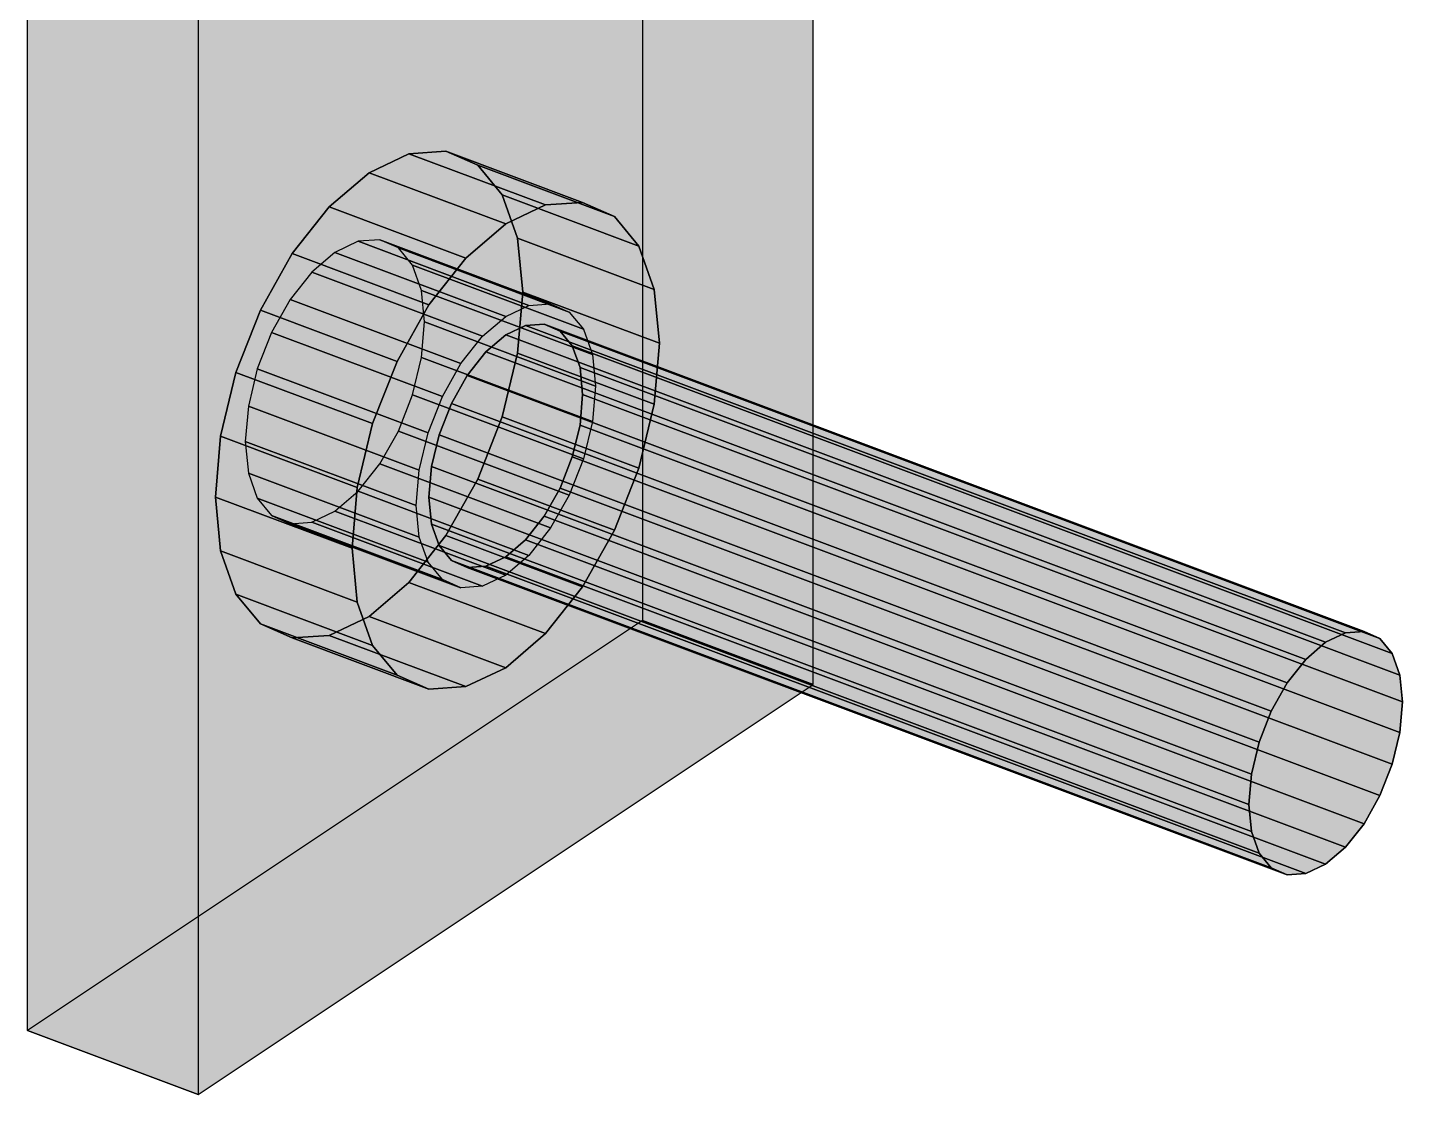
# Model space of a CAD drawing. Header units: millimetres. Extents: x 50 to 612415, y 2 to 4150.
# Drawn here: x 494171.45 to 494213.19, y 2850.62 to 2883.01 of the extents above; entities that cross this region are included whole.
import ezdxf

# ---------------------------------------------------------------- set-up
doc = ezdxf.new("R2010")
doc.units = ezdxf.units.MM
doc.layers.add('HATCH', color=8, linetype='Continuous', lineweight=9)
doc.layers.add('OUTLINE', color=7, linetype='Continuous', lineweight=25)

msp = doc.modelspace()

# ---------------------------------------------------------------- hatches: boundary and pattern name
at = {"layer": 'HATCH', "true_color": 0xaaafb2}
for points in [[(494183.139, 2901.044), (494190.114, 2926.742), (494190.114, 2865.003)], [(494195.298, 2863.059), (494195.298, 2924.797), (494188.323, 2899.1)], [(494178.152, 2900.701), (494171.449, 2852.56), (494171.449, 2914.298)], [(494176.634, 2912.354), (494176.634, 2850.616), (494183.337, 2898.757)], [(494178.152, 2900.701), (494178.059, 2899.623), (494171.449, 2852.56)], [(494182.706, 2899.942), (494183.139, 2901.044), (494190.114, 2865.003)], [(494182.142, 2898.942), (494182.706, 2899.942), (494190.114, 2865.003)], [(494171.449, 2852.56), (494178.059, 2899.623), (494178.152, 2898.668)], [(494195.298, 2863.059), (494188.323, 2899.1), (494187.891, 2897.998)], [(494178.059, 2870.437), (494171.449, 2852.56), (494178.152, 2898.668)], [(494176.634, 2850.616), (494183.244, 2897.678), (494183.337, 2898.757)], [(494178.152, 2871.516), (494178.059, 2870.437), (494178.152, 2898.668)], [(494183.41, 2875.022), (494183.139, 2875.788), (494178.152, 2898.668)], [(494183.139, 2875.788), (494182.706, 2876.313), (494178.152, 2898.668)], [(494182.706, 2876.313), (494182.142, 2876.562), (494178.152, 2898.668)], [(494182.142, 2876.562), (494181.486, 2876.517), (494178.152, 2898.668)], [(494181.486, 2876.517), (494180.781, 2876.181), (494178.152, 2898.668)], [(494180.781, 2876.181), (494180.077, 2875.577), (494178.152, 2898.668)], [(494180.077, 2875.577), (494179.42, 2874.747), (494178.152, 2898.668)], [(494179.42, 2874.747), (494178.857, 2873.747), (494178.152, 2898.668)], [(494178.424, 2872.645), (494178.152, 2871.516), (494178.152, 2898.668)], [(494178.857, 2873.747), (494178.424, 2872.645), (494178.152, 2898.668)], [(494183.41, 2875.022), (494178.152, 2898.668), (494178.424, 2897.901)], [(494181.486, 2898.112), (494182.142, 2898.942), (494190.114, 2865.003)], [(494183.41, 2875.022), (494178.424, 2897.901), (494178.857, 2897.376)], [(494180.781, 2897.509), (494181.486, 2898.112), (494190.114, 2865.003)], [(494195.298, 2863.059), (494187.891, 2897.998), (494187.327, 2896.998)], [(494183.337, 2896.723), (494183.244, 2897.678), (494176.634, 2850.616)], [(494183.41, 2875.022), (494178.857, 2897.376), (494190.114, 2865.003)], [(494178.857, 2897.376), (494179.42, 2897.128), (494190.114, 2865.003)], [(494180.077, 2897.173), (494180.781, 2897.509), (494190.114, 2865.003)], [(494179.42, 2897.128), (494180.077, 2897.173), (494190.114, 2865.003)], [(494195.298, 2863.059), (494187.327, 2896.998), (494186.67, 2896.168)], [(494183.337, 2896.723), (494176.634, 2850.616), (494183.244, 2868.493)], [(494183.337, 2896.723), (494183.244, 2868.493), (494183.337, 2869.572)], [(494183.337, 2896.723), (494188.323, 2873.844), (494188.595, 2873.077)], [(494183.337, 2896.723), (494187.891, 2874.369), (494188.323, 2873.844)], [(494183.337, 2896.723), (494187.327, 2874.618), (494187.891, 2874.369)], [(494183.337, 2896.723), (494186.67, 2874.572), (494187.327, 2874.618)], [(494183.337, 2896.723), (494185.966, 2874.237), (494186.67, 2874.572)], [(494183.337, 2896.723), (494185.261, 2873.633), (494185.966, 2874.237)], [(494183.337, 2896.723), (494184.605, 2872.803), (494185.261, 2873.633)], [(494183.337, 2896.723), (494184.041, 2871.803), (494184.605, 2872.803)], [(494183.337, 2896.723), (494183.337, 2869.572), (494183.609, 2870.701)], [(494183.337, 2896.723), (494183.609, 2870.701), (494184.041, 2871.803)], [(494183.609, 2895.957), (494183.337, 2896.723), (494188.595, 2873.077)], [(494195.298, 2863.059), (494186.67, 2896.168), (494185.966, 2895.564)], [(494184.041, 2895.432), (494183.609, 2895.957), (494188.595, 2873.077)], [(494195.298, 2863.059), (494184.041, 2895.432), (494188.595, 2873.077)], [(494195.298, 2863.059), (494184.605, 2895.183), (494184.041, 2895.432)], [(494195.298, 2863.059), (494185.966, 2895.564), (494185.261, 2895.229)], [(494195.298, 2863.059), (494185.261, 2895.229), (494184.605, 2895.183)], [(494181.818, 2878.598), (494183.026, 2879.174), (494185.859, 2871.19)], [(494183.026, 2879.174), (494184.151, 2879.251), (494185.859, 2871.19)], [(494184.151, 2879.251), (494185.118, 2878.825), (494185.859, 2871.19)], [(494180.61, 2877.564), (494181.818, 2878.598), (494185.859, 2871.19)], [(494185.118, 2878.825), (494185.859, 2877.925), (494185.859, 2871.19)], [(494185.859, 2877.925), (494186.325, 2876.611), (494185.859, 2871.19)], [(494179.485, 2876.141), (494180.61, 2877.564), (494185.859, 2871.19)], [(494190.007, 2869.634), (494187.174, 2877.619), (494185.966, 2877.043)], [(494190.007, 2869.634), (494188.299, 2877.696), (494187.174, 2877.619)], [(494190.007, 2869.634), (494189.265, 2877.27), (494188.299, 2877.696)], [(494190.007, 2869.634), (494185.966, 2877.043), (494184.758, 2876.008)], [(494190.007, 2869.634), (494190.007, 2876.369), (494189.265, 2877.27)], [(494186.325, 2876.611), (494186.484, 2874.974), (494185.859, 2871.19)], [(494178.519, 2874.426), (494179.485, 2876.141), (494185.859, 2871.19)], [(494190.007, 2869.634), (494190.473, 2875.056), (494190.007, 2876.369)], [(494190.007, 2869.634), (494184.758, 2876.008), (494183.633, 2874.585)], [(494183.503, 2874.067), (494183.41, 2875.022), (494190.114, 2865.003)], [(494186.484, 2874.974), (494186.325, 2873.125), (494185.859, 2871.19)], [(494190.007, 2869.634), (494190.632, 2873.419), (494190.473, 2875.056)], [(494177.777, 2872.537), (494178.519, 2874.426), (494185.859, 2871.19)], [(494190.007, 2869.634), (494183.633, 2874.585), (494182.666, 2872.871)], [(494183.41, 2872.988), (494183.503, 2874.067), (494190.114, 2865.003)], [(494186.57, 2873.963), (494187.132, 2874.002), (494187.986, 2869.971)], [(494187.132, 2874.002), (494187.616, 2873.789), (494187.986, 2869.971)], [(494185.362, 2873.158), (494185.966, 2873.675), (494187.986, 2869.971)], [(494185.966, 2873.675), (494186.57, 2873.963), (494187.986, 2869.971)], [(494187.616, 2873.789), (494187.986, 2873.339), (494187.986, 2869.971)], [(494184.799, 2872.446), (494185.362, 2873.158), (494187.986, 2869.971)], [(494187.986, 2873.339), (494188.22, 2872.682), (494187.986, 2869.971)], [(494190.007, 2869.634), (494190.473, 2871.569), (494190.632, 2873.419)], [(494190.007, 2869.634), (494182.666, 2872.871), (494181.925, 2870.981)], [(494183.139, 2871.859), (494183.41, 2872.988), (494190.114, 2865.003)], [(494195.298, 2863.059), (494188.595, 2873.077), (494188.688, 2872.122)], [(494177.311, 2870.602), (494177.777, 2872.537), (494185.859, 2871.19)], [(494184.316, 2871.589), (494184.799, 2872.446), (494187.986, 2869.971)], [(494188.22, 2872.682), (494188.299, 2871.863), (494187.986, 2869.971)], [(494195.298, 2863.059), (494188.688, 2872.122), (494188.595, 2871.044)], [(494182.706, 2870.757), (494183.139, 2871.859), (494190.114, 2865.003)], [(494183.945, 2870.645), (494184.316, 2871.589), (494187.986, 2869.971)], [(494188.299, 2871.863), (494188.22, 2870.939), (494187.986, 2869.971)], [(494177.311, 2867.115), (494177.152, 2868.752), (494185.859, 2871.19)], [(494177.152, 2868.752), (494177.311, 2870.602), (494185.859, 2871.19)], [(494177.777, 2865.802), (494177.311, 2867.115), (494185.859, 2871.19)], [(494178.519, 2864.901), (494177.777, 2865.802), (494185.859, 2871.19)], [(494179.485, 2864.475), (494178.519, 2864.901), (494185.859, 2871.19)], [(494180.61, 2864.552), (494179.485, 2864.475), (494185.859, 2871.19)], [(494181.818, 2865.128), (494180.61, 2864.552), (494185.859, 2871.19)], [(494183.026, 2866.163), (494181.818, 2865.128), (494185.859, 2871.19)], [(494184.151, 2867.586), (494183.026, 2866.163), (494185.859, 2871.19)], [(494185.118, 2869.3), (494184.151, 2867.586), (494185.859, 2871.19)], [(494190.007, 2869.634), (494181.925, 2870.981), (494181.459, 2869.046)], [(494182.142, 2869.757), (494182.706, 2870.757), (494190.114, 2865.003)], [(494183.712, 2869.677), (494183.945, 2870.645), (494187.986, 2869.971)], [(494195.298, 2863.059), (494188.595, 2871.044), (494188.323, 2869.915)], [(494171.449, 2852.56), (494178.059, 2870.437), (494178.152, 2869.482)], [(494183.712, 2867.934), (494183.633, 2868.752), (494187.986, 2869.971)], [(494183.633, 2868.752), (494183.712, 2869.677), (494187.986, 2869.971)], [(494183.945, 2867.277), (494183.712, 2867.934), (494187.986, 2869.971)], [(494184.316, 2866.827), (494183.945, 2867.277), (494187.986, 2869.971)], [(494184.799, 2866.614), (494184.316, 2866.827), (494187.986, 2869.971)], [(494185.362, 2866.652), (494184.799, 2866.614), (494187.986, 2869.971)], [(494185.966, 2866.94), (494185.362, 2866.652), (494187.986, 2869.971)], [(494186.57, 2867.458), (494185.966, 2866.94), (494187.986, 2869.971)], [(494187.132, 2868.169), (494186.57, 2867.458), (494187.986, 2869.971)], [(494187.616, 2869.026), (494187.132, 2868.169), (494187.986, 2869.971)], [(494195.298, 2863.059), (494188.323, 2869.915), (494187.891, 2868.813)], [(494171.449, 2852.56), (494178.152, 2869.482), (494178.424, 2868.716)], [(494190.007, 2869.634), (494181.3, 2867.197), (494181.459, 2865.56)], [(494190.007, 2869.634), (494181.459, 2869.046), (494181.3, 2867.197)], [(494190.007, 2869.634), (494181.459, 2865.56), (494181.925, 2864.246)], [(494181.486, 2868.927), (494182.142, 2869.757), (494190.114, 2865.003)], [(494190.007, 2869.634), (494181.925, 2864.246), (494182.666, 2863.346)], [(494190.007, 2869.634), (494182.666, 2863.346), (494183.633, 2862.92)], [(494190.007, 2869.634), (494183.633, 2862.92), (494184.758, 2862.997)], [(494190.007, 2869.634), (494184.758, 2862.997), (494185.966, 2863.573)], [(494190.007, 2869.634), (494185.966, 2863.573), (494187.174, 2864.607)], [(494190.007, 2869.634), (494187.174, 2864.607), (494188.299, 2866.03)], [(494190.007, 2869.634), (494188.299, 2866.03), (494189.265, 2867.745)], [(494171.449, 2852.56), (494178.424, 2868.716), (494178.857, 2868.191)], [(494180.781, 2868.323), (494181.486, 2868.927), (494190.114, 2865.003)], [(494195.298, 2863.059), (494187.891, 2868.813), (494187.327, 2867.813)], [(494171.449, 2852.56), (494178.857, 2868.191), (494179.42, 2867.942)], [(494183.337, 2867.538), (494183.244, 2868.493), (494176.634, 2850.616)], [(494180.077, 2867.987), (494180.781, 2868.323), (494190.114, 2865.003)], [(494190.114, 2865.003), (494171.449, 2852.56), (494179.42, 2867.942)], [(494179.42, 2867.942), (494180.077, 2867.987), (494190.114, 2865.003)], [(494195.298, 2863.059), (494187.327, 2867.813), (494186.67, 2866.983)], [(494183.609, 2866.772), (494183.337, 2867.538), (494176.634, 2850.616)], [(494195.298, 2863.059), (494186.67, 2866.983), (494185.966, 2866.379)], [(494184.041, 2866.247), (494183.609, 2866.772), (494176.634, 2850.616)], [(494184.605, 2865.998), (494184.041, 2866.247), (494176.634, 2850.616)], [(494195.298, 2863.059), (494185.966, 2866.379), (494185.261, 2866.043)], [(494184.605, 2865.998), (494176.634, 2850.616), (494195.298, 2863.059)], [(494195.298, 2863.059), (494185.261, 2866.043), (494184.605, 2865.998)], [(494212.873, 2860.639), (494211.456, 2864.631), (494210.852, 2864.343)], [(494212.873, 2860.639), (494212.019, 2864.669), (494211.456, 2864.631)], [(494212.873, 2860.639), (494212.502, 2864.456), (494212.019, 2864.669)], [(494212.873, 2860.639), (494212.873, 2864.006), (494212.502, 2864.456)], [(494212.873, 2860.639), (494210.852, 2864.343), (494210.248, 2863.826)], [(494212.873, 2860.639), (494213.106, 2863.349), (494212.873, 2864.006)], [(494212.873, 2860.639), (494210.248, 2863.826), (494209.686, 2863.114)], [(494212.873, 2860.639), (494213.185, 2862.531), (494213.106, 2863.349)], [(494212.873, 2860.639), (494209.686, 2863.114), (494209.203, 2862.257)], [(494212.873, 2860.639), (494213.106, 2861.606), (494213.185, 2862.531)], [(494212.873, 2860.639), (494209.203, 2862.257), (494208.832, 2861.312)], [(494212.873, 2860.639), (494208.832, 2861.312), (494208.599, 2860.345)], [(494212.873, 2860.639), (494208.519, 2859.42), (494208.599, 2858.601)], [(494212.873, 2860.639), (494208.599, 2860.345), (494208.519, 2859.42)], [(494212.873, 2860.639), (494208.599, 2858.601), (494208.832, 2857.945)], [(494212.873, 2860.639), (494208.832, 2857.945), (494209.203, 2857.494)], [(494212.873, 2860.639), (494209.203, 2857.494), (494209.686, 2857.281)], [(494212.873, 2860.639), (494209.686, 2857.281), (494210.248, 2857.32)], [(494212.873, 2860.639), (494210.248, 2857.32), (494210.852, 2857.608)], [(494212.873, 2860.639), (494210.852, 2857.608), (494211.456, 2858.125)], [(494212.873, 2860.639), (494211.456, 2858.125), (494212.019, 2858.837)], [(494212.873, 2860.639), (494212.019, 2858.837), (494212.502, 2859.694)]]:
    msp.add_hatch(color=253, dxfattribs=at).paths.add_polyline_path(points)
at = {"layer": 'HATCH', "true_color": 0xacb1b5}
for points in [[(494190.114, 2926.742), (494190.114, 2865.003), (494195.298, 2863.059), (494195.298, 2924.797)], [(494171.449, 2852.56), (494171.449, 2914.298), (494176.634, 2912.354), (494176.634, 2850.616)]]:
    msp.add_hatch(color=253, dxfattribs=at).paths.add_polyline_path(points)
at = {"layer": 'HATCH', "true_color": 0xb5bbbf}
for points in [[(494183.026, 2879.174), (494181.818, 2878.598), (494185.966, 2877.043), (494187.174, 2877.619)], [(494181.486, 2876.517), (494180.781, 2876.181), (494185.966, 2874.237), (494186.67, 2874.572)], [(494186.57, 2873.963), (494185.966, 2873.675), (494210.852, 2864.343), (494211.456, 2864.631)], [(494180.077, 2867.987), (494180.781, 2868.323), (494185.966, 2866.379), (494185.261, 2866.043)], [(494185.362, 2866.652), (494185.966, 2866.94), (494210.852, 2857.608), (494210.248, 2857.32)], [(494180.61, 2864.552), (494181.818, 2865.128), (494185.966, 2863.573), (494184.758, 2862.997)]]:
    msp.add_hatch(color=9, dxfattribs=at).paths.add_polyline_path(points)
at = {"layer": 'HATCH', "true_color": 0xb2b7bb}
for points in [[(494184.151, 2879.251), (494183.026, 2879.174), (494187.174, 2877.619), (494188.299, 2877.696)], [(494182.142, 2876.562), (494181.486, 2876.517), (494186.67, 2874.572), (494187.327, 2874.618)], [(494187.132, 2874.002), (494186.57, 2873.963), (494211.456, 2864.631), (494212.019, 2864.669)], [(494179.42, 2867.942), (494180.077, 2867.987), (494185.261, 2866.043), (494184.605, 2865.998)], [(494184.799, 2866.614), (494185.362, 2866.652), (494210.248, 2857.32), (494209.686, 2857.281)], [(494179.485, 2864.475), (494180.61, 2864.552), (494184.758, 2862.997), (494183.633, 2862.92)]]:
    msp.add_hatch(color=9, dxfattribs=at).paths.add_polyline_path(points)
at = {"layer": 'HATCH', "true_color": 0xadb2b6}
for points in [[(494185.118, 2878.825), (494184.151, 2879.251), (494188.299, 2877.696), (494189.265, 2877.27)], [(494182.706, 2876.313), (494182.142, 2876.562), (494187.327, 2874.618), (494187.891, 2874.369)], [(494187.616, 2873.789), (494187.132, 2874.002), (494212.019, 2864.669), (494212.502, 2864.456)], [(494178.857, 2868.191), (494179.42, 2867.942), (494184.605, 2865.998), (494184.041, 2866.247)], [(494184.316, 2866.827), (494184.799, 2866.614), (494209.686, 2857.281), (494209.203, 2857.494)], [(494178.519, 2864.901), (494179.485, 2864.475), (494183.633, 2862.92), (494182.666, 2863.346)]]:
    msp.add_hatch(color=253, dxfattribs=at).paths.add_polyline_path(points)
at = {"layer": 'HATCH', "true_color": 0xb8bdc1}
for points in [[(494181.818, 2878.598), (494180.61, 2877.564), (494184.758, 2876.008), (494185.966, 2877.043)], [(494180.781, 2876.181), (494180.077, 2875.577), (494185.261, 2873.633), (494185.966, 2874.237)], [(494185.966, 2873.675), (494185.362, 2873.158), (494210.248, 2863.826), (494210.852, 2864.343)], [(494180.781, 2868.323), (494181.486, 2868.927), (494186.67, 2866.983), (494185.966, 2866.379)], [(494185.966, 2866.94), (494186.57, 2867.458), (494211.456, 2858.125), (494210.852, 2857.608)], [(494181.818, 2865.128), (494183.026, 2866.163), (494187.174, 2864.607), (494185.966, 2863.573)]]:
    msp.add_hatch(color=9, dxfattribs=at).paths.add_polyline_path(points)
at = {"layer": 'HATCH', "true_color": 0xa8adb0}
for points in [[(494185.859, 2877.925), (494185.118, 2878.825), (494189.265, 2877.27), (494190.007, 2876.369)], [(494183.139, 2875.788), (494182.706, 2876.313), (494187.891, 2874.369), (494188.323, 2873.844)], [(494187.986, 2873.339), (494187.616, 2873.789), (494212.502, 2864.456), (494212.873, 2864.006)], [(494178.424, 2868.716), (494178.857, 2868.191), (494184.041, 2866.247), (494183.609, 2866.772)], [(494183.945, 2867.277), (494184.316, 2866.827), (494209.203, 2857.494), (494208.832, 2857.945)], [(494177.777, 2865.802), (494178.519, 2864.901), (494182.666, 2863.346), (494181.925, 2864.246)]]:
    msp.add_hatch(color=253, dxfattribs=at).paths.add_polyline_path(points)
at = {"layer": 'HATCH', "true_color": 0xa4a9ac}
for points in [[(494186.325, 2876.611), (494185.859, 2877.925), (494190.007, 2876.369), (494190.473, 2875.056)], [(494183.41, 2875.022), (494183.139, 2875.788), (494188.323, 2873.844), (494188.595, 2873.077)], [(494188.22, 2872.682), (494187.986, 2873.339), (494212.873, 2864.006), (494213.106, 2863.349)], [(494178.152, 2869.482), (494178.424, 2868.716), (494183.609, 2866.772), (494183.337, 2867.538)], [(494183.712, 2867.934), (494183.945, 2867.277), (494208.832, 2857.945), (494208.599, 2858.601)], [(494177.311, 2867.115), (494177.777, 2865.802), (494181.925, 2864.246), (494181.459, 2865.56)]]:
    msp.add_hatch(color=253, dxfattribs=at).paths.add_polyline_path(points)
at = {"layer": 'HATCH', "true_color": 0xb9bec2}
for points in [[(494180.61, 2877.564), (494179.485, 2876.141), (494183.633, 2874.585), (494184.758, 2876.008)], [(494180.077, 2875.577), (494179.42, 2874.747), (494184.605, 2872.803), (494185.261, 2873.633)], [(494185.362, 2873.158), (494184.799, 2872.446), (494209.686, 2863.114), (494210.248, 2863.826)], [(494181.486, 2868.927), (494182.142, 2869.757), (494187.327, 2867.813), (494186.67, 2866.983)], [(494186.57, 2867.458), (494187.132, 2868.169), (494212.019, 2858.837), (494211.456, 2858.125)], [(494183.026, 2866.163), (494184.151, 2867.586), (494188.299, 2866.03), (494187.174, 2864.607)]]:
    msp.add_hatch(color=9, dxfattribs=at).paths.add_polyline_path(points)
at = {"layer": 'HATCH', "true_color": 0xa9afb2}
for points in [[(494186.484, 2874.974), (494186.325, 2876.611), (494190.473, 2875.056), (494190.632, 2873.419)], [(494183.503, 2874.067), (494183.41, 2875.022), (494188.595, 2873.077), (494188.688, 2872.122)], [(494188.299, 2871.863), (494188.22, 2872.682), (494213.106, 2863.349), (494213.185, 2862.531)], [(494178.059, 2870.437), (494178.152, 2869.482), (494183.337, 2867.538), (494183.244, 2868.493)], [(494177.152, 2868.752), (494177.311, 2867.115), (494181.459, 2865.56), (494181.3, 2867.197)], [(494183.633, 2868.752), (494183.712, 2867.934), (494208.599, 2858.601), (494208.519, 2859.42)]]:
    msp.add_hatch(color=253, dxfattribs=at).paths.add_polyline_path(points)
at = {"layer": 'HATCH', "true_color": 0xb8bec2}
for points in [[(494179.485, 2876.141), (494178.519, 2874.426), (494182.666, 2872.871), (494183.633, 2874.585)], [(494179.42, 2874.747), (494178.857, 2873.747), (494184.041, 2871.803), (494184.605, 2872.803)], [(494184.799, 2872.446), (494184.316, 2871.589), (494209.203, 2862.257), (494209.686, 2863.114)], [(494182.142, 2869.757), (494182.706, 2870.757), (494187.891, 2868.813), (494187.327, 2867.813)], [(494184.151, 2867.586), (494185.118, 2869.3), (494189.265, 2867.745), (494188.299, 2866.03)], [(494187.132, 2868.169), (494187.616, 2869.026), (494212.502, 2859.694), (494212.019, 2858.837)]]:
    msp.add_hatch(color=9, dxfattribs=at).paths.add_polyline_path(points)
at = {"layer": 'HATCH', "true_color": 0xaeb4b8}
for points in [[(494186.325, 2873.125), (494186.484, 2874.974), (494190.632, 2873.419), (494190.473, 2871.569)], [(494183.41, 2872.988), (494183.503, 2874.067), (494188.688, 2872.122), (494188.595, 2871.044)], [(494178.152, 2871.516), (494178.059, 2870.437), (494183.244, 2868.493), (494183.337, 2869.572)], [(494188.22, 2870.939), (494188.299, 2871.863), (494213.185, 2862.531), (494213.106, 2861.606)], [(494177.311, 2870.602), (494177.152, 2868.752), (494181.3, 2867.197), (494181.459, 2869.046)], [(494183.712, 2869.677), (494183.633, 2868.752), (494208.519, 2859.42), (494208.599, 2860.345)]]:
    msp.add_hatch(color=253, dxfattribs=at).paths.add_polyline_path(points)
at = {"layer": 'HATCH', "true_color": 0xb6bcc0}
for points in [[(494178.519, 2874.426), (494177.777, 2872.537), (494181.925, 2870.981), (494182.666, 2872.871)], [(494178.857, 2873.747), (494178.424, 2872.645), (494183.609, 2870.701), (494184.041, 2871.803)], [(494182.706, 2870.757), (494183.139, 2871.859), (494188.323, 2869.915), (494187.891, 2868.813)], [(494184.316, 2871.589), (494183.945, 2870.645), (494208.832, 2861.312), (494209.203, 2862.257)], [(494185.118, 2869.3), (494185.859, 2871.19), (494190.007, 2869.634), (494189.265, 2867.745)], [(494187.616, 2869.026), (494187.986, 2869.971), (494212.873, 2860.639), (494212.502, 2859.694)]]:
    msp.add_hatch(color=9, dxfattribs=at).paths.add_polyline_path(points)
at = {"layer": 'HATCH', "true_color": 0xb3b8bc}
for points in [[(494183.139, 2871.859), (494183.41, 2872.988), (494188.595, 2871.044), (494188.323, 2869.915)], [(494185.859, 2871.19), (494186.325, 2873.125), (494190.473, 2871.569), (494190.007, 2869.634)], [(494177.777, 2872.537), (494177.311, 2870.602), (494181.459, 2869.046), (494181.925, 2870.981)], [(494178.424, 2872.645), (494178.152, 2871.516), (494183.337, 2869.572), (494183.609, 2870.701)], [(494183.945, 2870.645), (494183.712, 2869.677), (494208.599, 2860.345), (494208.832, 2861.312)], [(494187.986, 2869.971), (494188.22, 2870.939), (494213.106, 2861.606), (494212.873, 2860.639)]]:
    msp.add_hatch(color=9, dxfattribs=at).paths.add_polyline_path(points)
at = {"layer": 'HATCH', "true_color": 0xb7bcc0}
msp.add_hatch(color=9, dxfattribs=at).paths.add_polyline_path([(494190.114, 2865.003), (494171.449, 2852.56), (494176.634, 2850.616), (494195.298, 2863.059)])

# ---------------------------------------------------------------- linework, layer by layer
at = {"layer": 'OUTLINE', "color": 139, "true_color": 0x42544a}
for p, q in [((494190.114, 2926.742), (494190.114, 2865.003)), ((494190.114, 2926.742), (494190.114, 2865.003)), ((494195.298, 2863.059), (494195.298, 2924.797)), ((494195.298, 2863.059), (494195.298, 2924.797)), ((494171.449, 2852.56), (494171.449, 2914.298)), ((494171.449, 2852.56), (494171.449, 2914.298)), ((494176.634, 2912.354), (494176.634, 2850.616)), ((494176.634, 2912.354), (494176.634, 2850.616)), ((494181.818, 2878.598), (494183.026, 2879.174)), ((494183.026, 2879.174), (494181.818, 2878.598)), ((494183.026, 2879.174), (494184.151, 2879.251)), ((494184.151, 2879.251), (494183.026, 2879.174)), ((494183.026, 2879.174), (494187.174, 2877.619)), ((494187.174, 2877.619), (494183.026, 2879.174)), ((494184.151, 2879.251), (494185.118, 2878.825)), ((494185.118, 2878.825), (494184.151, 2879.251)), ((494184.151, 2879.251), (494188.299, 2877.696)), ((494188.299, 2877.696), (494184.151, 2879.251)), ((494180.61, 2877.564), (494181.818, 2878.598)), ((494181.818, 2878.598), (494180.61, 2877.564)), ((494181.818, 2878.598), (494185.966, 2877.043)), ((494185.966, 2877.043), (494181.818, 2878.598)), ((494185.118, 2878.825), (494185.859, 2877.925)), ((494185.859, 2877.925), (494185.118, 2878.825)), ((494185.118, 2878.825), (494189.265, 2877.27)), ((494189.265, 2877.27), (494185.118, 2878.825)), ((494185.859, 2877.925), (494186.325, 2876.611)), ((494186.325, 2876.611), (494185.859, 2877.925)), ((494185.859, 2877.925), (494190.007, 2876.369)), ((494190.007, 2876.369), (494185.859, 2877.925)), ((494179.485, 2876.141), (494180.61, 2877.564)), ((494180.61, 2877.564), (494179.485, 2876.141)), ((494180.61, 2877.564), (494184.758, 2876.008)), ((494184.758, 2876.008), (494180.61, 2877.564)), ((494187.174, 2877.619), (494185.966, 2877.043)), ((494185.966, 2877.043), (494187.174, 2877.619)), ((494188.299, 2877.696), (494187.174, 2877.619)), ((494187.174, 2877.619), (494188.299, 2877.696)), ((494189.265, 2877.27), (494188.299, 2877.696)), ((494188.299, 2877.696), (494189.265, 2877.27)), ((494185.966, 2877.043), (494184.758, 2876.008)), ((494184.758, 2876.008), (494185.966, 2877.043)), ((494190.007, 2876.369), (494189.265, 2877.27)), ((494189.265, 2877.27), (494190.007, 2876.369)), ((494181.486, 2876.517), (494180.781, 2876.181)), ((494181.486, 2876.517), (494180.781, 2876.181)), ((494182.142, 2876.562), (494181.486, 2876.517)), ((494182.142, 2876.562), (494181.486, 2876.517)), ((494181.486, 2876.517), (494186.67, 2874.572)), ((494186.67, 2874.572), (494181.486, 2876.517)), ((494182.706, 2876.313), (494182.142, 2876.562)), ((494182.142, 2876.562), (494187.327, 2874.618)), ((494187.327, 2874.618), (494182.142, 2876.562)), ((494182.706, 2876.313), (494182.142, 2876.562)), ((494186.325, 2876.611), (494186.484, 2874.974)), ((494186.484, 2874.974), (494186.325, 2876.611)), ((494186.325, 2876.611), (494190.473, 2875.056)), ((494190.473, 2875.056), (494186.325, 2876.611)), ((494178.519, 2874.426), (494179.485, 2876.141)), ((494179.485, 2876.141), (494178.519, 2874.426)), ((494179.485, 2876.141), (494183.633, 2874.585)), ((494183.633, 2874.585), (494179.485, 2876.141)), ((494180.781, 2876.181), (494180.077, 2875.577)), ((494180.781, 2876.181), (494180.077, 2875.577)), ((494180.781, 2876.181), (494185.966, 2874.237)), ((494185.966, 2874.237), (494180.781, 2876.181)), ((494183.139, 2875.788), (494182.706, 2876.313)), ((494182.706, 2876.313), (494187.891, 2874.369)), ((494187.891, 2874.369), (494182.706, 2876.313)), ((494183.139, 2875.788), (494182.706, 2876.313)), ((494190.007, 2876.369), (494190.473, 2875.056)), ((494190.473, 2875.056), (494190.007, 2876.369)), ((494183.41, 2875.022), (494183.139, 2875.788)), ((494183.139, 2875.788), (494188.323, 2873.844)), ((494188.323, 2873.844), (494183.139, 2875.788)), ((494183.41, 2875.022), (494183.139, 2875.788)), ((494184.758, 2876.008), (494183.633, 2874.585)), ((494183.633, 2874.585), (494184.758, 2876.008)), ((494180.077, 2875.577), (494179.42, 2874.747)), ((494180.077, 2875.577), (494179.42, 2874.747)), ((494180.077, 2875.577), (494185.261, 2873.633)), ((494185.261, 2873.633), (494180.077, 2875.577)), ((494183.503, 2874.067), (494183.41, 2875.022)), ((494183.503, 2874.067), (494183.41, 2875.022)), ((494183.41, 2875.022), (494188.595, 2873.077)), ((494188.595, 2873.077), (494183.41, 2875.022)), ((494186.484, 2874.974), (494186.325, 2873.125)), ((494186.325, 2873.125), (494186.484, 2874.974)), ((494186.484, 2874.974), (494190.632, 2873.419)), ((494190.632, 2873.419), (494186.484, 2874.974)), ((494190.473, 2875.056), (494190.632, 2873.419)), ((494190.632, 2873.419), (494190.473, 2875.056)), ((494177.777, 2872.537), (494178.519, 2874.426)), ((494178.519, 2874.426), (494177.777, 2872.537)), ((494178.519, 2874.426), (494182.666, 2872.871)), ((494182.666, 2872.871), (494178.519, 2874.426)), ((494179.42, 2874.747), (494178.857, 2873.747)), ((494179.42, 2874.747), (494178.857, 2873.747)), ((494179.42, 2874.747), (494184.605, 2872.803)), ((494184.605, 2872.803), (494179.42, 2874.747)), ((494183.633, 2874.585), (494182.666, 2872.871)), ((494182.666, 2872.871), (494183.633, 2874.585)), ((494185.966, 2874.237), (494186.67, 2874.572)), ((494185.966, 2874.237), (494186.67, 2874.572)), ((494186.67, 2874.572), (494187.327, 2874.618)), ((494186.67, 2874.572), (494187.327, 2874.618)), ((494187.327, 2874.618), (494187.891, 2874.369)), ((494187.327, 2874.618), (494187.891, 2874.369)), ((494183.41, 2872.988), (494183.503, 2874.067)), ((494183.41, 2872.988), (494183.503, 2874.067)), ((494183.503, 2874.067), (494188.688, 2872.122)), ((494188.688, 2872.122), (494183.503, 2874.067)), ((494185.261, 2873.633), (494185.966, 2874.237)), ((494185.261, 2873.633), (494185.966, 2874.237)), ((494186.57, 2873.963), (494187.132, 2874.002)), ((494187.132, 2874.002), (494186.57, 2873.963)), ((494187.132, 2874.002), (494187.616, 2873.789)), ((494187.616, 2873.789), (494187.132, 2874.002)), ((494187.132, 2874.002), (494212.019, 2864.669)), ((494212.019, 2864.669), (494187.132, 2874.002)), ((494187.891, 2874.369), (494188.323, 2873.844)), ((494187.891, 2874.369), (494188.323, 2873.844)), ((494178.857, 2873.747), (494178.424, 2872.645)), ((494178.857, 2873.747), (494178.424, 2872.645)), ((494178.857, 2873.747), (494184.041, 2871.803)), ((494184.041, 2871.803), (494178.857, 2873.747)), ((494184.605, 2872.803), (494185.261, 2873.633)), ((494184.605, 2872.803), (494185.261, 2873.633)), ((494185.362, 2873.158), (494185.966, 2873.675)), ((494185.966, 2873.675), (494185.362, 2873.158)), ((494185.966, 2873.675), (494186.57, 2873.963)), ((494186.57, 2873.963), (494185.966, 2873.675)), ((494185.966, 2873.675), (494210.852, 2864.343)), ((494210.852, 2864.343), (494185.966, 2873.675)), ((494186.57, 2873.963), (494211.456, 2864.631)), ((494211.456, 2864.631), (494186.57, 2873.963)), ((494187.616, 2873.789), (494187.986, 2873.339)), ((494187.986, 2873.339), (494187.616, 2873.789)), ((494187.616, 2873.789), (494212.502, 2864.456)), ((494212.502, 2864.456), (494187.616, 2873.789)), ((494188.323, 2873.844), (494188.595, 2873.077)), ((494188.323, 2873.844), (494188.595, 2873.077)), ((494184.799, 2872.446), (494185.362, 2873.158)), ((494185.362, 2873.158), (494184.799, 2872.446)), ((494185.362, 2873.158), (494210.248, 2863.826)), ((494210.248, 2863.826), (494185.362, 2873.158)), ((494187.986, 2873.339), (494188.22, 2872.682)), ((494188.22, 2872.682), (494187.986, 2873.339)), ((494187.986, 2873.339), (494212.873, 2864.006)), ((494212.873, 2864.006), (494187.986, 2873.339)), ((494190.632, 2873.419), (494190.473, 2871.569)), ((494190.473, 2871.569), (494190.632, 2873.419)), ((494182.666, 2872.871), (494181.925, 2870.981)), ((494181.925, 2870.981), (494182.666, 2872.871)), ((494183.139, 2871.859), (494183.41, 2872.988)), ((494183.139, 2871.859), (494183.41, 2872.988)), ((494183.41, 2872.988), (494188.595, 2871.044)), ((494188.595, 2871.044), (494183.41, 2872.988)), ((494184.041, 2871.803), (494184.605, 2872.803)), ((494184.041, 2871.803), (494184.605, 2872.803)), ((494186.325, 2873.125), (494185.859, 2871.19)), ((494185.859, 2871.19), (494186.325, 2873.125)), ((494186.325, 2873.125), (494190.473, 2871.569)), ((494190.473, 2871.569), (494186.325, 2873.125)), ((494188.595, 2873.077), (494188.688, 2872.122)), ((494188.595, 2873.077), (494188.688, 2872.122)), ((494177.311, 2870.602), (494177.777, 2872.537)), ((494177.777, 2872.537), (494177.311, 2870.602)), ((494181.925, 2870.981), (494177.777, 2872.537)), ((494177.777, 2872.537), (494181.925, 2870.981)), ((494178.424, 2872.645), (494178.152, 2871.516)), ((494178.424, 2872.645), (494178.152, 2871.516)), ((494183.609, 2870.701), (494178.424, 2872.645)), ((494178.424, 2872.645), (494183.609, 2870.701)), ((494184.316, 2871.589), (494184.799, 2872.446)), ((494184.799, 2872.446), (494184.316, 2871.589)), ((494184.799, 2872.446), (494209.686, 2863.114)), ((494209.686, 2863.114), (494184.799, 2872.446)), ((494188.22, 2872.682), (494188.299, 2871.863)), ((494188.299, 2871.863), (494188.22, 2872.682)), ((494188.22, 2872.682), (494213.106, 2863.349)), ((494213.106, 2863.349), (494188.22, 2872.682)), ((494188.688, 2872.122), (494188.595, 2871.044)), ((494188.688, 2872.122), (494188.595, 2871.044)), ((494178.152, 2871.516), (494178.059, 2870.437)), ((494178.152, 2871.516), (494178.059, 2870.437)), ((494183.337, 2869.572), (494178.152, 2871.516)), ((494178.152, 2871.516), (494183.337, 2869.572)), ((494182.706, 2870.757), (494183.139, 2871.859)), ((494182.706, 2870.757), (494183.139, 2871.859)), ((494183.139, 2871.859), (494188.323, 2869.915)), ((494188.323, 2869.915), (494183.139, 2871.859)), ((494183.609, 2870.701), (494184.041, 2871.803)), ((494183.609, 2870.701), (494184.041, 2871.803)), ((494183.945, 2870.645), (494184.316, 2871.589)), ((494184.316, 2871.589), (494183.945, 2870.645)), ((494184.316, 2871.589), (494209.203, 2862.257)), ((494209.203, 2862.257), (494184.316, 2871.589)), ((494188.299, 2871.863), (494188.22, 2870.939)), ((494188.22, 2870.939), (494188.299, 2871.863)), ((494188.299, 2871.863), (494213.185, 2862.531)), ((494213.185, 2862.531), (494188.299, 2871.863)), ((494190.473, 2871.569), (494190.007, 2869.634)), ((494190.007, 2869.634), (494190.473, 2871.569)), ((494185.859, 2871.19), (494185.118, 2869.3)), ((494185.118, 2869.3), (494185.859, 2871.19)), ((494185.859, 2871.19), (494190.007, 2869.634)), ((494190.007, 2869.634), (494185.859, 2871.19)), ((494181.925, 2870.981), (494181.459, 2869.046)), ((494181.459, 2869.046), (494181.925, 2870.981)), ((494182.142, 2869.757), (494182.706, 2870.757)), ((494182.142, 2869.757), (494182.706, 2870.757)), ((494187.891, 2868.813), (494182.706, 2870.757)), ((494182.706, 2870.757), (494187.891, 2868.813)), ((494183.337, 2869.572), (494183.609, 2870.701)), ((494183.337, 2869.572), (494183.609, 2870.701)), ((494183.712, 2869.677), (494183.945, 2870.645)), ((494183.945, 2870.645), (494183.712, 2869.677)), ((494208.832, 2861.312), (494183.945, 2870.645)), ((494183.945, 2870.645), (494208.832, 2861.312)), ((494188.22, 2870.939), (494187.986, 2869.971)), ((494187.986, 2869.971), (494188.22, 2870.939)), ((494188.22, 2870.939), (494213.106, 2861.606)), ((494213.106, 2861.606), (494188.22, 2870.939)), ((494188.595, 2871.044), (494188.323, 2869.915)), ((494188.595, 2871.044), (494188.323, 2869.915)), ((494177.152, 2868.752), (494177.311, 2870.602)), ((494177.311, 2870.602), (494177.152, 2868.752)), ((494181.459, 2869.046), (494177.311, 2870.602)), ((494177.311, 2870.602), (494181.459, 2869.046)), ((494178.059, 2870.437), (494178.152, 2869.482)), ((494178.059, 2870.437), (494178.152, 2869.482)), ((494183.244, 2868.493), (494178.059, 2870.437)), ((494178.059, 2870.437), (494183.244, 2868.493)), ((494187.986, 2869.971), (494187.616, 2869.026)), ((494187.616, 2869.026), (494187.986, 2869.971)), ((494188.323, 2869.915), (494187.891, 2868.813)), ((494188.323, 2869.915), (494187.891, 2868.813)), ((494187.986, 2869.971), (494212.873, 2860.639)), ((494212.873, 2860.639), (494187.986, 2869.971)), ((494178.152, 2869.482), (494178.424, 2868.716)), ((494178.152, 2869.482), (494178.424, 2868.716)), ((494183.337, 2867.538), (494178.152, 2869.482)), ((494178.152, 2869.482), (494183.337, 2867.538)), ((494181.486, 2868.927), (494182.142, 2869.757)), ((494181.486, 2868.927), (494182.142, 2869.757)), ((494187.327, 2867.813), (494182.142, 2869.757)), ((494182.142, 2869.757), (494187.327, 2867.813)), ((494183.244, 2868.493), (494183.337, 2869.572)), ((494183.244, 2868.493), (494183.337, 2869.572)), ((494183.633, 2868.752), (494183.712, 2869.677)), ((494183.712, 2869.677), (494183.633, 2868.752)), ((494208.599, 2860.345), (494183.712, 2869.677)), ((494183.712, 2869.677), (494208.599, 2860.345)), ((494190.007, 2869.634), (494189.265, 2867.745)), ((494189.265, 2867.745), (494190.007, 2869.634)), ((494181.459, 2869.046), (494181.3, 2867.197)), ((494181.3, 2867.197), (494181.459, 2869.046)), ((494185.118, 2869.3), (494184.151, 2867.586)), ((494184.151, 2867.586), (494185.118, 2869.3)), ((494189.265, 2867.745), (494185.118, 2869.3)), ((494185.118, 2869.3), (494189.265, 2867.745)), ((494187.616, 2869.026), (494187.132, 2868.169)), ((494187.132, 2868.169), (494187.616, 2869.026)), ((494212.502, 2859.694), (494187.616, 2869.026)), ((494187.616, 2869.026), (494212.502, 2859.694)), ((494177.311, 2867.115), (494177.152, 2868.752)), ((494177.152, 2868.752), (494177.311, 2867.115)), ((494181.3, 2867.197), (494177.152, 2868.752)), ((494177.152, 2868.752), (494181.3, 2867.197)), ((494178.424, 2868.716), (494178.857, 2868.191)), ((494178.424, 2868.716), (494178.857, 2868.191)), ((494183.609, 2866.772), (494178.424, 2868.716)), ((494178.424, 2868.716), (494183.609, 2866.772)), ((494180.781, 2868.323), (494181.486, 2868.927)), ((494180.781, 2868.323), (494181.486, 2868.927)), ((494186.67, 2866.983), (494181.486, 2868.927)), ((494181.486, 2868.927), (494186.67, 2866.983)), ((494183.712, 2867.934), (494183.633, 2868.752)), ((494183.633, 2868.752), (494183.712, 2867.934)), ((494208.519, 2859.42), (494183.633, 2868.752)), ((494183.633, 2868.752), (494208.519, 2859.42)), ((494187.891, 2868.813), (494187.327, 2867.813)), ((494187.891, 2868.813), (494187.327, 2867.813)), ((494178.857, 2868.191), (494179.42, 2867.942)), ((494178.857, 2868.191), (494179.42, 2867.942)), ((494184.041, 2866.247), (494178.857, 2868.191)), ((494178.857, 2868.191), (494184.041, 2866.247)), ((494180.077, 2867.987), (494180.781, 2868.323)), ((494180.077, 2867.987), (494180.781, 2868.323)), ((494185.966, 2866.379), (494180.781, 2868.323)), ((494180.781, 2868.323), (494185.966, 2866.379)), ((494183.337, 2867.538), (494183.244, 2868.493)), ((494183.337, 2867.538), (494183.244, 2868.493)), ((494187.132, 2868.169), (494186.57, 2867.458)), ((494186.57, 2867.458), (494187.132, 2868.169)), ((494212.019, 2858.837), (494187.132, 2868.169)), ((494187.132, 2868.169), (494212.019, 2858.837)), ((494179.42, 2867.942), (494180.077, 2867.987)), ((494179.42, 2867.942), (494180.077, 2867.987)), ((494184.605, 2865.998), (494179.42, 2867.942)), ((494179.42, 2867.942), (494184.605, 2865.998)), ((494185.261, 2866.043), (494180.077, 2867.987)), ((494180.077, 2867.987), (494185.261, 2866.043)), ((494183.945, 2867.277), (494183.712, 2867.934)), ((494183.712, 2867.934), (494183.945, 2867.277)), ((494208.599, 2858.601), (494183.712, 2867.934)), ((494183.712, 2867.934), (494208.599, 2858.601)), ((494187.327, 2867.813), (494186.67, 2866.983)), ((494187.327, 2867.813), (494186.67, 2866.983)), ((494189.265, 2867.745), (494188.299, 2866.03)), ((494188.299, 2866.03), (494189.265, 2867.745)), ((494184.151, 2867.586), (494183.026, 2866.163)), ((494183.026, 2866.163), (494184.151, 2867.586)), ((494183.609, 2866.772), (494183.337, 2867.538)), ((494183.609, 2866.772), (494183.337, 2867.538)), ((494188.299, 2866.03), (494184.151, 2867.586)), ((494184.151, 2867.586), (494188.299, 2866.03)), ((494186.57, 2867.458), (494185.966, 2866.94)), ((494185.966, 2866.94), (494186.57, 2867.458)), ((494211.456, 2858.125), (494186.57, 2867.458)), ((494186.57, 2867.458), (494211.456, 2858.125)), ((494177.777, 2865.802), (494177.311, 2867.115)), ((494177.311, 2867.115), (494177.777, 2865.802)), ((494181.459, 2865.56), (494177.311, 2867.115)), ((494177.311, 2867.115), (494181.459, 2865.56)), ((494181.3, 2867.197), (494181.459, 2865.56)), ((494181.459, 2865.56), (494181.3, 2867.197)), ((494184.316, 2866.827), (494183.945, 2867.277)), ((494183.945, 2867.277), (494184.316, 2866.827)), ((494208.832, 2857.945), (494183.945, 2867.277)), ((494183.945, 2867.277), (494208.832, 2857.945)), ((494185.966, 2866.94), (494185.362, 2866.652)), ((494185.362, 2866.652), (494185.966, 2866.94)), ((494186.67, 2866.983), (494185.966, 2866.379)), ((494186.67, 2866.983), (494185.966, 2866.379)), ((494210.852, 2857.608), (494185.966, 2866.94)), ((494185.966, 2866.94), (494210.852, 2857.608)), ((494184.041, 2866.247), (494183.609, 2866.772)), ((494184.041, 2866.247), (494183.609, 2866.772)), ((494184.799, 2866.614), (494184.316, 2866.827)), ((494184.316, 2866.827), (494184.799, 2866.614)), ((494209.203, 2857.494), (494184.316, 2866.827)), ((494184.316, 2866.827), (494209.203, 2857.494)), ((494185.362, 2866.652), (494184.799, 2866.614)), ((494184.799, 2866.614), (494185.362, 2866.652)), ((494209.686, 2857.281), (494184.799, 2866.614)), ((494184.799, 2866.614), (494209.686, 2857.281)), ((494210.248, 2857.32), (494185.362, 2866.652)), ((494185.362, 2866.652), (494210.248, 2857.32)), ((494183.026, 2866.163), (494181.818, 2865.128)), ((494181.818, 2865.128), (494183.026, 2866.163)), ((494187.174, 2864.607), (494183.026, 2866.163)), ((494183.026, 2866.163), (494187.174, 2864.607)), ((494184.605, 2865.998), (494184.041, 2866.247)), ((494184.605, 2865.998), (494184.041, 2866.247)), ((494185.966, 2866.379), (494185.261, 2866.043)), ((494185.966, 2866.379), (494185.261, 2866.043)), ((494178.519, 2864.901), (494177.777, 2865.802)), ((494177.777, 2865.802), (494178.519, 2864.901)), ((494181.925, 2864.246), (494177.777, 2865.802)), ((494177.777, 2865.802), (494181.925, 2864.246)), ((494185.261, 2866.043), (494184.605, 2865.998)), ((494185.261, 2866.043), (494184.605, 2865.998)), ((494188.299, 2866.03), (494187.174, 2864.607)), ((494187.174, 2864.607), (494188.299, 2866.03)), ((494181.459, 2865.56), (494181.925, 2864.246)), ((494181.925, 2864.246), (494181.459, 2865.56)), ((494190.114, 2865.003), (494171.449, 2852.56)), ((494190.114, 2865.003), (494171.449, 2852.56)), ((494179.485, 2864.475), (494178.519, 2864.901)), ((494178.519, 2864.901), (494179.485, 2864.475)), ((494182.666, 2863.346), (494178.519, 2864.901)), ((494178.519, 2864.901), (494182.666, 2863.346)), ((494181.818, 2865.128), (494180.61, 2864.552)), ((494180.61, 2864.552), (494181.818, 2865.128)), ((494185.966, 2863.573), (494181.818, 2865.128)), ((494181.818, 2865.128), (494185.966, 2863.573)), ((494195.298, 2863.059), (494190.114, 2865.003)), ((494190.114, 2865.003), (494195.298, 2863.059)), ((494180.61, 2864.552), (494179.485, 2864.475)), ((494179.485, 2864.475), (494180.61, 2864.552)), ((494183.633, 2862.92), (494179.485, 2864.475)), ((494179.485, 2864.475), (494183.633, 2862.92)), ((494184.758, 2862.997), (494180.61, 2864.552)), ((494180.61, 2864.552), (494184.758, 2862.997)), ((494187.174, 2864.607), (494185.966, 2863.573)), ((494185.966, 2863.573), (494187.174, 2864.607)), ((494210.852, 2864.343), (494211.456, 2864.631)), ((494211.456, 2864.631), (494210.852, 2864.343)), ((494211.456, 2864.631), (494212.019, 2864.669)), ((494212.019, 2864.669), (494211.456, 2864.631)), ((494212.019, 2864.669), (494212.502, 2864.456)), ((494212.502, 2864.456), (494212.019, 2864.669)), ((494212.502, 2864.456), (494212.873, 2864.006)), ((494212.873, 2864.006), (494212.502, 2864.456)), ((494181.925, 2864.246), (494182.666, 2863.346)), ((494182.666, 2863.346), (494181.925, 2864.246)), ((494210.248, 2863.826), (494210.852, 2864.343)), ((494210.852, 2864.343), (494210.248, 2863.826)), ((494212.873, 2864.006), (494213.106, 2863.349)), ((494213.106, 2863.349), (494212.873, 2864.006)), ((494185.966, 2863.573), (494184.758, 2862.997)), ((494184.758, 2862.997), (494185.966, 2863.573)), ((494209.686, 2863.114), (494210.248, 2863.826)), ((494210.248, 2863.826), (494209.686, 2863.114)), ((494182.666, 2863.346), (494183.633, 2862.92)), ((494183.633, 2862.92), (494182.666, 2863.346)), ((494213.106, 2863.349), (494213.185, 2862.531)), ((494213.185, 2862.531), (494213.106, 2863.349)), ((494176.634, 2850.616), (494195.298, 2863.059)), ((494176.634, 2850.616), (494195.298, 2863.059)), ((494183.633, 2862.92), (494184.758, 2862.997)), ((494184.758, 2862.997), (494183.633, 2862.92)), ((494209.203, 2862.257), (494209.686, 2863.114)), ((494209.686, 2863.114), (494209.203, 2862.257)), ((494213.185, 2862.531), (494213.106, 2861.606)), ((494213.106, 2861.606), (494213.185, 2862.531)), ((494208.832, 2861.312), (494209.203, 2862.257)), ((494209.203, 2862.257), (494208.832, 2861.312)), ((494213.106, 2861.606), (494212.873, 2860.639)), ((494212.873, 2860.639), (494213.106, 2861.606)), ((494208.599, 2860.345), (494208.832, 2861.312)), ((494208.832, 2861.312), (494208.599, 2860.345)), ((494212.873, 2860.639), (494212.502, 2859.694)), ((494212.502, 2859.694), (494212.873, 2860.639)), ((494208.519, 2859.42), (494208.599, 2860.345)), ((494208.599, 2860.345), (494208.519, 2859.42)), ((494208.599, 2858.601), (494208.519, 2859.42)), ((494208.519, 2859.42), (494208.599, 2858.601)), ((494212.502, 2859.694), (494212.019, 2858.837)), ((494212.019, 2858.837), (494212.502, 2859.694)), ((494208.832, 2857.945), (494208.599, 2858.601)), ((494208.599, 2858.601), (494208.832, 2857.945)), ((494212.019, 2858.837), (494211.456, 2858.125)), ((494211.456, 2858.125), (494212.019, 2858.837)), ((494211.456, 2858.125), (494210.852, 2857.608)), ((494210.852, 2857.608), (494211.456, 2858.125)), ((494209.203, 2857.494), (494208.832, 2857.945)), ((494208.832, 2857.945), (494209.203, 2857.494)), ((494209.686, 2857.281), (494209.203, 2857.494)), ((494209.203, 2857.494), (494209.686, 2857.281)), ((494210.248, 2857.32), (494209.686, 2857.281)), ((494209.686, 2857.281), (494210.248, 2857.32)), ((494210.852, 2857.608), (494210.248, 2857.32)), ((494210.248, 2857.32), (494210.852, 2857.608)), ((494171.449, 2852.56), (494176.634, 2850.616)), ((494176.634, 2850.616), (494171.449, 2852.56))]:
    msp.add_line(p, q, dxfattribs=at)

doc.saveas('drawing.dxf')
